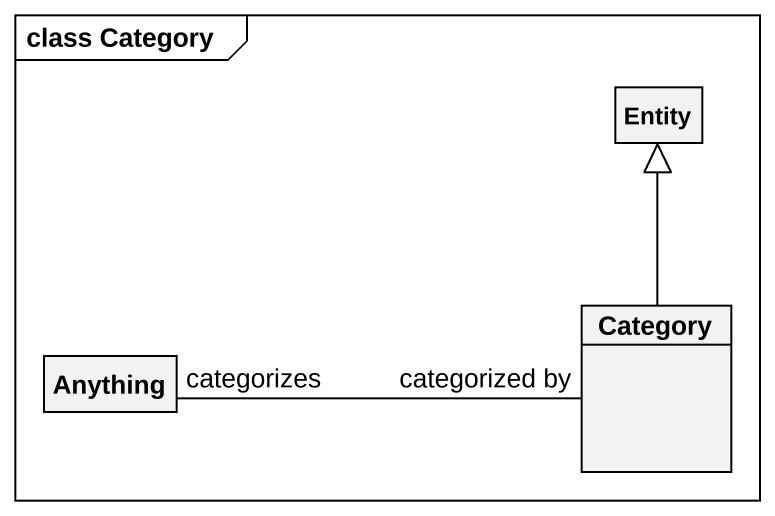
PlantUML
@startuml
mainframe class Category
hide circle
hide empty members
class "Entity" as Entity_
class Category
class Anything
Category -up-|> Entity_
Category "categorized by" -left- "categorizes" Anything
@enduml
